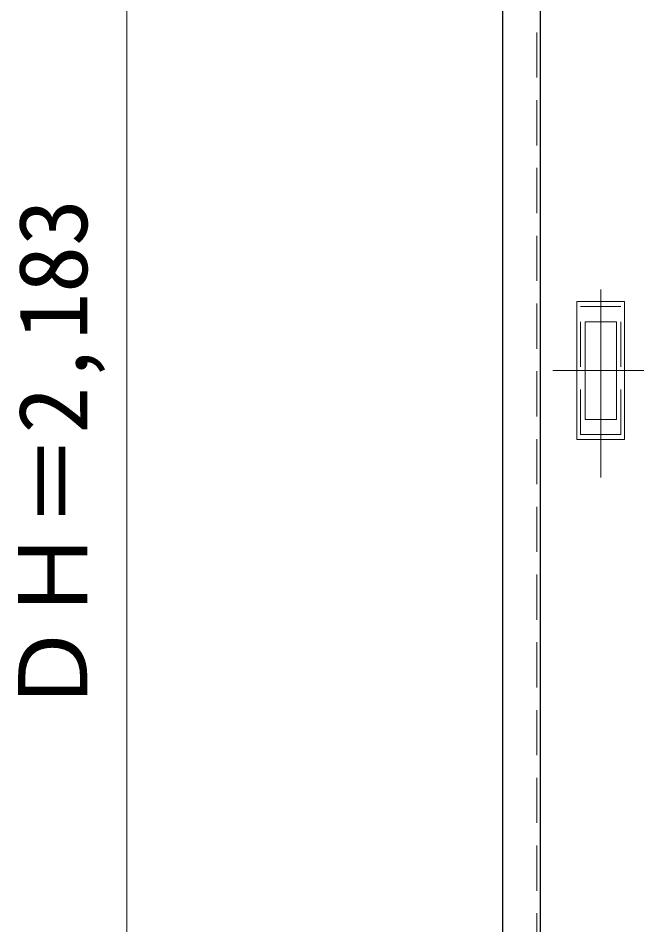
# Model space of a CAD drawing. Units: millimetres, scale not verified. Extents: x -6000 to 5700, y -4307 to 4175.
# Drawn here: x -2382 to -1883, y -1977 to -1255 of the extents above; entities that cross this region are included whole.
import ezdxf
from ezdxf.enums import TextEntityAlignment as Align

# ---------------------------------------------------------------- set-up
doc = ezdxf.new("R2010")
doc.units = ezdxf.units.MM
doc.header["$LTSCALE"] = 30
doc.linetypes.add('CHAIN1', pattern=[8, 5, -1, 1, -1])
doc.linetypes.add('DASHED1', pattern=[1.8, 1.2, -0.6])
for name, color, linetype, lineweight in [('0-2_扉', 4, 'DASHED1', 9), ('0-4_枠', 3, 'Continuous', 25), ('0-6_引手', 7, 'Continuous', 18), ('0-B_寸法', 4, 'Continuous', 9)]:
    doc.layers.add(name, color=color, linetype=linetype, lineweight=lineweight)
doc.styles.add('ＭＳ ゴシック', font='')
doc.styles.get('ＭＳ ゴシック').set_extended_font_data('MS Gothic')

msp = doc.modelspace()

# ---------------------------------------------------------------- linework, layer by layer
at = {"layer": '0-2_扉'}
msp.add_lwpolyline([(-1968, -510.25), (-1968, -2693.25), (-1965, -2693.25)], dxfattribs=at)
at = {"layer": '0-4_枠'}
for p, q in [((-1995, -2701.25), (-1995, -466.25)), ((-1965, -2701.25), (-1965, -466.25))]:
    msp.add_line(p, q, dxfattribs=at)
at = {"layer": '0-6_引手', "linetype": 'CHAIN1'}
for p, q in [((-1917, -1620.98), (-1917, -1450.13)), ((-1955.07, -1535.75), (-1882.56, -1535.75))]:
    msp.add_line(p, q, dxfattribs=at)
at = {"layer": '0-6_引手'}
for p, q in [((-1936, -1480.75), (-1898, -1480.75)), ((-1936, -1590.75), (-1936, -1480.75)), ((-1898, -1590.75), (-1898, -1480.75)), ((-1929.5, -1496.75), (-1904.5, -1496.75)), ((-1929.5, -1574.75), (-1929.5, -1496.75)), ((-1904.5, -1574.75), (-1904.5, -1496.75)), ((-1929.5, -1574.75), (-1904.5, -1574.75)), ((-1936, -1590.75), (-1898, -1590.75))]:
    msp.add_line(p, q, dxfattribs=at)
at = {"layer": '0-6_引手', "linetype": 'DASHED1'}
for p, q in [((-1901, -1586.75), (-1901, -1484.75)), ((-1933, -1586.75), (-1901, -1586.75))]:
    msp.add_line(p, q, dxfattribs=at)
msp.add_lwpolyline([(-1933, -1586.75), (-1933, -1484.75), (-1901, -1484.75)], dxfattribs=at)
at = {"layer": '0-B_寸法'}
msp.add_line((-2295, -510.25), (-2295, -2693.25), dxfattribs=at)

# ---------------------------------------------------------------- texts
at = {"layer": '0-B_寸法', "color": 7, "style": 'ＭＳ ゴシック'}
msp.add_text('ＤＨ＝2,183', height=54.99, rotation=90, dxfattribs=at).set_placement((-2310, -1811), align=Align.BOTTOM_LEFT)

doc.saveas('drawing.dxf')
